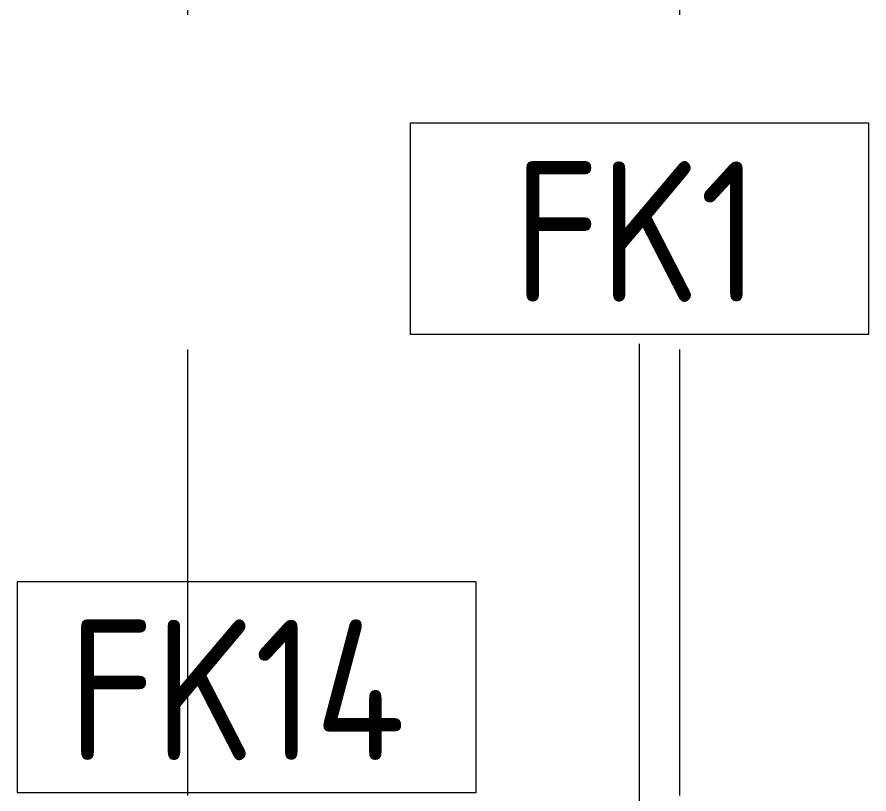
# Model space of a CAD drawing. Header units: millimetres. Extents: x 35524 to 235479, y -8553 to 29000.
# Drawn here: x 60217 to 61429, y 596 to 1702 of the extents above; entities that cross this region are included whole.
import ezdxf

# ---------------------------------------------------------------- set-up
doc = ezdxf.new("R2010")
doc.units = ezdxf.units.MM
doc.linetypes.add('Осевая', pattern=[3175, 635, -476.25, 1587.5, -476.25])
doc.layers.add('A-WALL-IDEN', color=7, linetype='Continuous', lineweight=9)
doc.layers.add('Оси-2', color=7, linetype='Осевая', lineweight=9)
doc.styles.add('GOST Common_2', font='GOST_Common.ttf', dxfattribs={"width": 0.9, "height": 200})

# ---------------------------------------------------------------- blocks, each defined once
blk = doc.blocks.new('М_стена_0001 - Типоразмер_без рамки-25382661-План отделки стен 3 этажа в осях 12-23')
at = {"layer": 'A-WALL-IDEN'}
for p, q in [((3.258, 1.523), (-3.273, 1.523)), ((-3.273, 1.523), (-3.273, -1.477)), ((3.258, -1.477), (3.258, 1.523)), ((-3.273, -1.477), (3.258, -1.477))]:
    blk.add_line(p, q, dxfattribs=at)

msp = doc.modelspace()

# ---------------------------------------------------------------- linework, layer by layer
at = {"layer": 'A-WALL-IDEN'}
msp.add_line((61102.7, 420.5), (61102.7, 1236.9), dxfattribs=at)
at = {"layer": 'Оси-2'}
for p, q in [((60460, 593.7), (60460, 24898.1)), ((61160, 593.7), (61160, 24898.1))]:
    msp.add_line(p, q, dxfattribs=at)

# ---------------------------------------------------------------- block references
at = {"layer": 'A-WALL-IDEN', "xscale": 99.99999999999993, "yscale": 99.99999999999993, "zscale": 99.99999999999993}
for p in [(61103.5, 1398.5), (60544.3, 745.9)]:
    msp.add_blockref('М_стена_0001 - Типоразмер_без рамки-25382661-План отделки стен 3 этажа в осях 12-23', p, dxfattribs=at)

# ---------------------------------------------------------------- texts
at = {"layer": 'A-WALL-IDEN', "char_height": 200, "attachment_point": 1, "style": 'GOST Common_2'}
for s, insert, width in [('FK1', (60923.3, 1496.5), 447.342), ('FK14', (60289.8, 844), 627.721)]:
    msp.add_mtext(s, dxfattribs=dict(at, insert=insert, width=width))

doc.saveas('drawing.dxf')
